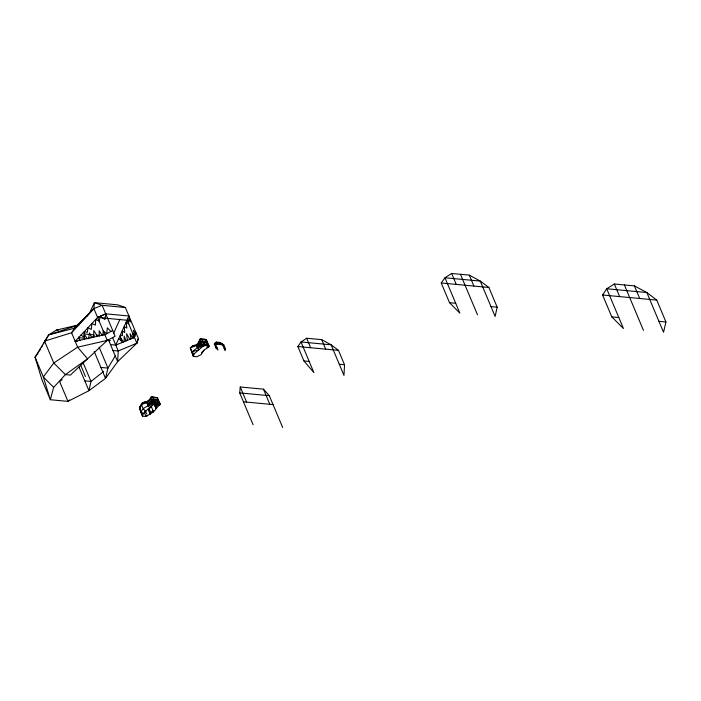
<?xml version="1.0" encoding="UTF-8"?>
<svg xmlns="http://www.w3.org/2000/svg" width="701" height="701" viewBox="0 0 701 701"><rect width="100%" height="100%" fill="white"/><g stroke="black" fill="none" stroke-linecap="round" stroke-linejoin="round"><path stroke-width="1.05" d="M93.584 337.19L93.803 330.574L97.544 336.314M151.171 403.653L151.214 402.33L151.968 403.478M200.136 345.689L200.179 344.366L200.933 345.514M344.541 364.774L343.972 375.429L331.091 344.796L321.706 339.652L306.67 338.241L301.009 341.965L297.872 346.539L303.936 360.954L313.89 372.608L301.009 341.965L331.091 344.796L338.487 350.36L344.541 364.774L339.284 364.275M142.198 403.189L148.524 401.112L142.198 403.189L139.464 407.667L142.522 416.166L143.188 413.695L145.536 411.145L153.905 404.302L151.232 397.94L151.337 396.748L157.523 397.721L160.135 403.907L153.554 411.899L146.053 416.499L142.522 416.166L140.857 412.214L139.464 407.667L141.374 404.442L143.723 402.243L148.524 401.112L151.232 397.94L152.879 397.283L157.523 397.721M253.087 424.753L239.707 392.91L240.259 386.987L263.48 389.169L269.307 395.697L282.687 427.531M102.828 335.139L103.257 330.916L106.666 333.729L107.367 327.831L110.916 331.485M153.02 403.25L153.107 402.4L153.791 402.97L153.931 401.787L154.641 402.514M201.984 345.278L202.072 344.436L202.755 344.997L202.896 343.823L203.605 344.55M203.877 345.803L205.928 345.383L206.664 342.736L207.172 343.034L206.979 342.027L207.47 342.649L207.207 341.457L202.571 341.019L200.942 341.746L199.031 343.77L198.401 346.163L197.962 345.83M198.225 343.28L200.302 338.785L204.946 339.223L206.488 339.757L209.1 345.943L208.793 346.89L203.965 350.193L201.099 354.601L196.911 356.739L193.38 356.406L190.321 347.915L196.403 345.453L202.571 341.019L202.405 342.167L201.485 341.51L201.248 342.474L200.556 342.158L200.504 343.28L199.794 342.964L199.68 344.147L199.031 343.77L196.99 346.855L197.857 346.934L197.27 345.532L200.968 345.882M88.598 338.294L89.632 332.922L91.612 337.628M150.172 403.881L150.382 402.803L150.776 403.741M225.477 348.835L225.074 350.693L222.094 343.621L219.904 342.43L216.372 342.097L214.296 344.007L215.952 347.941L218.011 350.027L215.041 342.955L222.094 343.621L223.821 344.901L225.477 348.835L224.241 348.721M497.167 307.169L495.134 316.44L480.264 281.075L469.284 275.125L451.637 273.469L444.969 277.762L441.236 282.994L449.516 302.692L459.838 313.128L444.969 277.762L480.264 281.075L488.886 287.471L497.167 307.169L490.989 306.591M665.95 321.978L663.532 332.265L646.821 292.527L634.405 285.894L614.356 284.01L606.715 288.759L602.606 295.007L611.807 316.896L623.426 328.497L606.715 288.759L646.821 292.527L656.749 300.089L665.95 321.978L658.931 321.321M110.434 340.721L107.253 340.423L93.873 308.589L94.425 302.657L102.136 305.321L115.139 336.261L107.253 340.423L87.572 358.816L65.395 374.606L53.653 387.39L50.323 399.728L67.971 401.384L88.948 390.702L105.509 378.382L117.654 361.646L136.853 343.201L138.386 338.443L125.348 307.502L117.645 304.839L94.425 302.657L89.649 312.856L86.994 316.169M206.9 347.512L208.793 346.89L209.091 345.943L204.447 345.505L202.869 346.338L194.046 353.935L193.38 356.406L190.321 347.915L192.407 346.005L197.848 344.095L198.155 344.822M112.966 350.491L118.232 350.982L136.853 343.201L138.386 338.443M135.976 332.712L134.443 337.47L115.753 345.094L110.486 344.603M159.653 402.76L159.346 403.715L154.553 405.143M155.052 406.317L159.828 404.863L160.135 403.907M207.619 346.031L207.443 344.98L207.96 345.891L208.618 344.796M77.25 341.475L75.147 341.282L97.605 317.474L105.711 313.82L128.923 316.002L115.753 345.094M148.542 404.573L147.482 404.477L151.977 399.719L153.598 398.983L158.242 399.421L155.604 405.239M207.207 341.457L205.507 345.243M113.474 333.658L119.994 319.121M154.886 403.531L153.834 403.434L155.99 408.552L156.104 406.414L154.886 403.531L156.393 400.175M143.188 413.695L141.12 411.61C143.968 406.081 150.356 405.432 155.482 403.469L152.879 397.283L151.337 396.748L150.382 398.79L146.772 402.768L141.374 404.442L143.214 408.823L145.536 411.145M147.587 415.167L146.053 416.499L144.388 412.547L145.352 410.795M203.57 345.155L205.603 341.448M39.309 351.122L40.351 349.317M41.394 347.503L42.437 345.698M43.48 343.893L48.693 334.868L56.325 330.118L79.309 324.703M115.516 355.486L107.928 368.095L105.509 378.382L94.214 351.516M78.31 325.124L48.693 334.868L35.05 357.256L42.025 379.986L50.323 399.728L43.331 376.954L35.05 357.256L38.161 352.892M48.693 334.868L74.692 328.182L93.873 308.589L74.692 328.182L71.563 332.756L44.575 341.115L53.775 363.004L65.395 374.606L70.415 375.079L87.572 358.816L77.618 347.17L71.563 332.756L93.873 308.589L102.136 305.321L125.348 307.502M151.337 396.748L151.863 397.993L151.232 397.94L146.772 402.768L147.981 405.651L149.97 407.982M201.511 352.743L203.965 350.193M147.394 401.857L151.232 397.94M199.347 340.826L201.844 339.319L206.488 339.757L206.112 340.528L204.946 339.223M150.917 406.703L148.998 408.569L150.654 412.503L150.242 414.361L148.174 409.437M197.848 344.095L196.403 345.453L192.407 346.005M62.135 379.513L59.673 381.642L67.971 401.384L69.618 399.964M144.388 412.547L145.922 411.224M103.687 371.425L90.981 381.432L88.948 390.702L79.003 367.061M153.195 410.506L150.654 412.503L149.418 412.39M194.046 353.935L191.978 351.849L198.988 346.408L199.347 344.839L199.741 345.777M105.448 341.387L107.972 339.582M74.692 328.182L77.119 326.587M141.549 405.765L140.209 406.624L140.533 409.419M199.031 343.77L196.403 345.453L199.031 349.729L191.978 351.849M112.73 330.53L104.843 334.692L75.147 341.282M203.965 344.357L199.137 345.908L197.402 347.819L202.869 346.338L200.197 339.967L200.302 338.785L201.844 339.319L204.447 345.505M155 402.321L147.482 404.477M90.683 337.742L94.442 335.945M151.81 403.18L150.216 403.951L148.209 403.758L148.787 405.143M97.605 317.474L105.737 313.829L104.905 319.577L100.304 316.265L99.13 321.102L95.669 319.533L95.424 325.115L91.857 323.573L91.305 329.479L88.054 327.595L87.301 332.353L84.322 331.555L83.708 337.076L81.036 335.034M107.253 340.423L77.618 347.17L53.775 363.004L43.331 376.954L53.653 387.39M196.99 346.855L198.988 346.408L198.514 345.751L198.541 346.504M198.497 345.26L196.403 345.453L200.197 339.967L200.828 340.029M602.606 295.007L656.749 300.089M441.236 282.994L488.886 287.471M611.807 316.896L618.825 317.553M449.516 302.692L455.694 303.279M100.778 317.772L127.214 320.261L136.853 343.201M297.872 346.539L338.487 350.36M200.942 341.746L206.865 342.307L208.311 345.751M214.296 344.007L223.821 344.901M56.325 330.118L58.332 330.302M84.348 333.956L94.013 334.868M96.16 335.069L99.384 335.367M215.952 347.941L217.187 348.064M84.786 338.259L78.775 337.698L80.019 340.651M86.793 338.452L88.799 338.636M303.936 360.954L309.202 361.453M100.909 367.438L107.928 368.095L99.139 347.197M239.707 392.91L269.307 395.697M84.803 380.853L90.981 381.432L83.112 362.715M243.44 401.804L273.04 404.582M149.322 403.014L152.336 403.294M148.665 403.224L149.199 403.636L149.322 402.532L149.918 402.689L150.067 401.743L150.715 402.12L150.829 400.937L151.539 401.244L151.591 400.122L152.283 400.437L152.52 399.474L153.44 400.14L153.607 398.983L151.977 399.719L157.9 400.271L159.828 404.863M118.758 338.583L120.809 340.563L120.432 334.947L122.517 335.665L122.342 330.819L124.752 332.625L124.279 326.613L126.855 328.068L126.224 322.399L128.73 323.88L127.775 318.85L130.255 321.961L128.923 316.002M156.209 403.934L156.621 404.328L156.928 402.383L157.41 402.742L157.313 401.542L157.83 401.831L158.014 399.991L158.505 400.613L158.242 399.421M149.909 403.934L149.339 403.136L149.374 404.056M87.283 338.583L84.418 334.587L84.593 339.179M201.835 345.313L201.248 344.401L201.292 345.435M152.871 403.277L152.283 402.365L152.327 403.399M102.092 335.306L99.139 330.723L99.34 335.91M208.547 345.015L208.101 344.305L208.057 345.856M135.626 333.807L133.409 330.276L134.802 336.375L132.857 333.702L133.172 337.987M159.583 402.979L159.136 402.278L159.092 403.82L158.479 402.944L158.654 403.995M123.394 341.983L120.931 338.022L121.702 342.666M157.138 404.617L156.638 403.82L156.796 404.757M206.734 344.98L207.391 346.119M129.851 339.345L126.557 333.65L127.354 340.362M158.426 404.091L157.769 402.952L157.927 404.293M132.717 338.18L130.114 333.632L130.982 338.89M634.405 285.894L639.706 298.495M624.381 284.948L643.474 330.381M614.356 284.01L619.649 296.602M469.284 275.125L473.885 286.061M460.461 274.301L477.486 314.784M451.637 273.469L456.237 284.404M321.706 339.652L325.702 349.159M306.67 338.241L310.657 347.74M263.48 389.169L269.832 404.284M240.259 386.987L246.612 402.102M219.904 342.43L220.824 344.62M216.372 342.097L217.292 344.287M157.261 400.21L159.188 404.801M157.681 404.389L157.287 403.452L157.296 404.547M152.616 399.772L154.544 404.363M126.119 340.87L124.138 336.165L124.217 341.641M151.162 406.203L153.554 411.899M148.367 408.701L149.55 411.522M145.475 411.075L146.719 414.028M112.572 337.514L118.232 350.982L117.654 361.646L108.497 339.862M78.416 337.041L79.616 339.88M80.431 364.555L85.452 376.498"/></g></svg>
